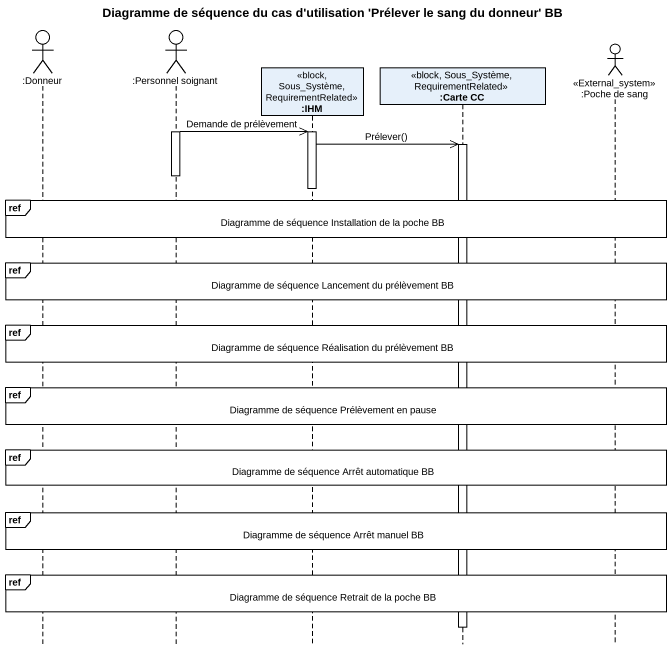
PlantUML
@startuml
title Diagramme de séquence du cas d'utilisation 'Prélever le sang du donneur' BB
hide footbox
actor ":Donneur" as Donneur
actor ":Personnel soignant" as Personnel_soignant
participant ":IHM" as IHM <<block, Sous_Système, RequirementRelated>>
participant ":Carte CC" as Carte_CC <<block, Sous_Système, RequirementRelated>>
actor ":Poche de sang" as Poche_de_sang <<External_system>>

activate Personnel_soignant
Personnel_soignant ->> IHM : Demande de prélèvement
activate IHM
IHM ->> Carte_CC : Prélever()
activate Carte_CC
deactivate Personnel_soignant
deactivate IHM
ref over Donneur, Personnel_soignant, IHM, Carte_CC, Poche_de_sang : Diagramme de séquence Installation de la poche BB
ref over Donneur, Personnel_soignant, IHM, Carte_CC, Poche_de_sang : Diagramme de séquence Lancement du prélèvement BB
ref over Donneur, Personnel_soignant, IHM, Carte_CC, Poche_de_sang : Diagramme de séquence Réalisation du prélèvement BB
ref over Donneur, Personnel_soignant, IHM, Carte_CC, Poche_de_sang : Diagramme de séquence Prélèvement en pause
ref over Donneur, Personnel_soignant, IHM, Carte_CC, Poche_de_sang : Diagramme de séquence Arrêt automatique BB
ref over Donneur, Personnel_soignant, IHM, Carte_CC, Poche_de_sang : Diagramme de séquence Arrêt manuel BB
ref over Donneur, Personnel_soignant, IHM, Carte_CC, Poche_de_sang : Diagramme de séquence Retrait de la poche BB
deactivate Carte_CC
@enduml
